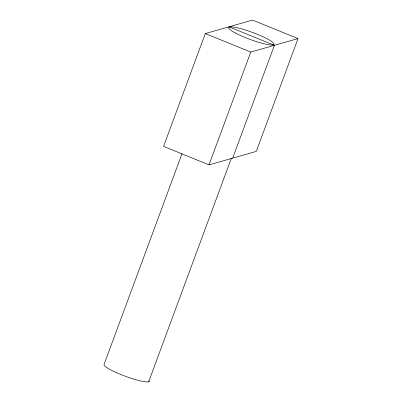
<?xml version="1.0" encoding="UTF-8"?>
<svg xmlns="http://www.w3.org/2000/svg" width="402" height="402" viewBox="0 0 402 402"><rect width="100%" height="100%" fill="white"/><g stroke="black" fill="none" stroke-linecap="round" stroke-linejoin="round"><path stroke-width="0.6" d="M205.306 33.572L163.569 146.398L209.02 164.88L256.27 151.408L298.003 38.582L252.556 20.1L205.306 33.572L250.753 52.054L298.003 38.582M181.995 153.79L103.997 364.649A24.2 3.703 20.3 0 0 126.715 376.774A24.2 3.703 20.3 0 0 149.464 381.031M209.02 164.88L250.753 52.054M148.685 381.769L231.356 158.277M232.673 158.137L274.41 45.31L228.959 26.828M235.27 32.929A24.2 3.703 20.3 0 0 273.31 44.863A24.2 3.703 20.3 0 0 245.486 30.014A24.2 3.703 20.3 0 0 235.27 32.929"/></g></svg>
